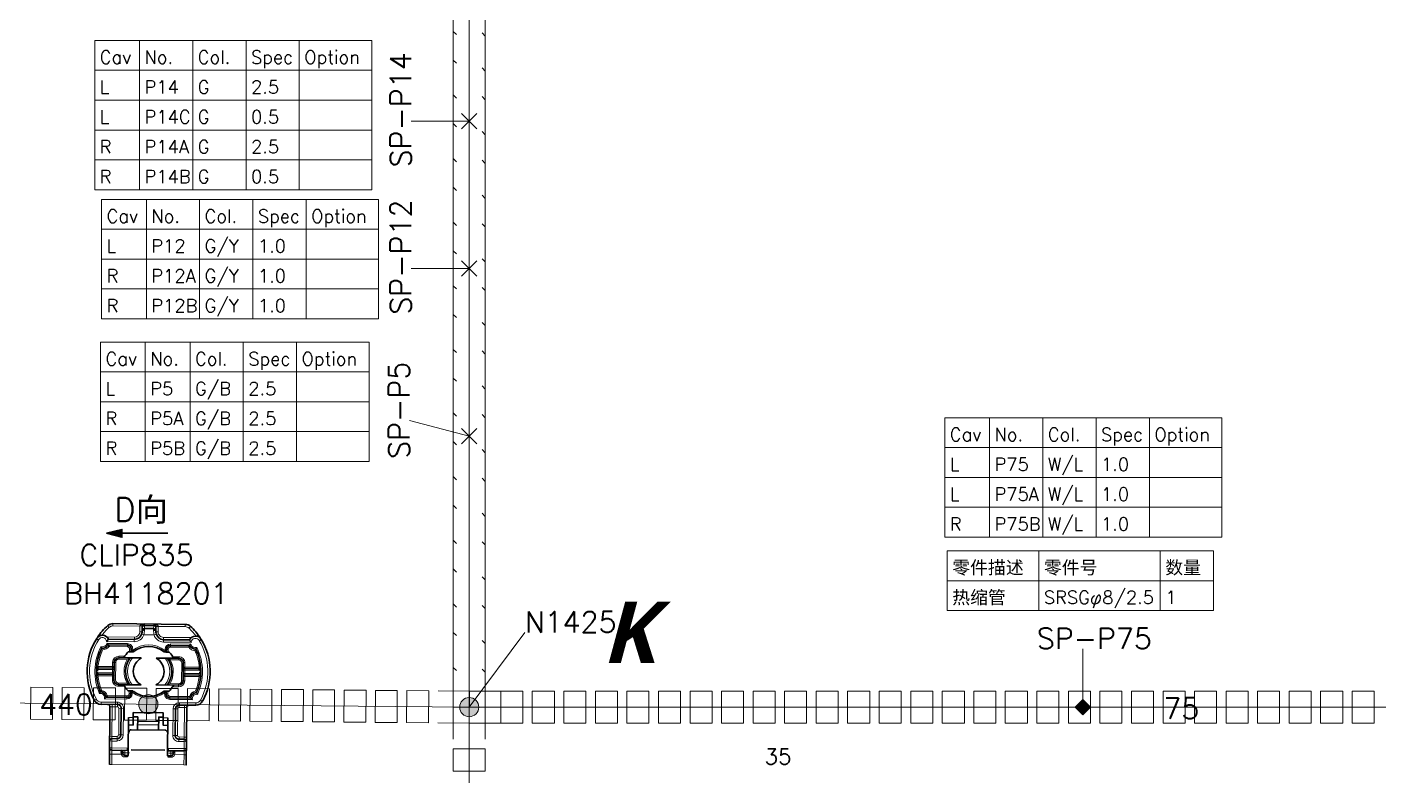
# Model space of a CAD drawing. Header units: millimetres. Extents: x 6 to 3615, y 6 to 858.
# Drawn here: x 1838 to 2014.3, y 416.3 to 513.9 of the extents above; entities that cross this region are included whole.
import ezdxf

# ---------------------------------------------------------------- set-up
doc = ezdxf.new("R2010")
doc.units = ezdxf.units.MM
doc.styles.add('SegoeUIBoldItalic_Style', font='segoeuiz.ttf')
doc.styles.add('Simplex_Style', font='simplex_.ttf')

msp = doc.modelspace()

# ---------------------------------------------------------------- hatches: boundary and pattern name
for points in [[(1850.36, 448.42), (1848.36, 447.92), (1850.36, 447.42)], [(1975.65, 424.27), (1974.65, 425.27), (1975.65, 426.27), (1976.65, 425.27)]]:
    msp.add_hatch(color=0).paths.add_polyline_path(points)
h = msp.add_hatch(color=0)
edge = h.paths.add_edge_path()
edge.add_arc((1853.8, 425.65), 1.25, 0, 360)
h = msp.add_hatch(color=0)
edge = h.paths.add_edge_path()
edge.add_arc((1853.8, 425.65), 1.25, 0, 360)
h = msp.add_hatch(color=0)
edge = h.paths.add_edge_path()
edge.add_arc((1895.65, 425.27), 1.25, 0, 360)
h = msp.add_hatch(color=0)
edge = h.paths.add_edge_path()
edge.add_arc((1895.65, 425.27), 1.25, 0, 360)

# ---------------------------------------------------------------- linework, layer by layer
at = {"color": 0, "linetype": 'Continuous', "lineweight": 13, "flags": 128}
for points in [[(1895.65, 425.27), (1895.65, 655.27)], [(1846.82, 512.14), (1882.94, 512.14)], [(1846.82, 512.14), (1846.82, 492.7)], [(1846.82, 512.14), (1882.94, 512.14)], [(1852.66, 512.14), (1852.66, 492.7)], [(1859.6, 512.14), (1859.6, 492.7)], [(1866.55, 512.14), (1866.55, 492.7)], [(1873.49, 512.14), (1873.49, 492.7)], [(1882.94, 512.14), (1882.94, 492.7)], [(1846.82, 508.25), (1882.94, 508.25)], [(1846.82, 504.36), (1882.94, 504.36)], [(1894.65, 502.61), (1896.65, 500.61)], [(1894.65, 500.61), (1896.65, 502.61)], [(1895.65, 501.61), (1888.07, 501.61)], [(1846.82, 500.47), (1882.94, 500.47)], [(1846.82, 496.58), (1882.94, 496.58)], [(1846.82, 492.7), (1882.94, 492.7)], [(1847.71, 491.42), (1883.83, 491.42)], [(1847.71, 491.42), (1847.71, 475.87)], [(1847.71, 491.42), (1883.83, 491.42)], [(1853.55, 491.42), (1853.55, 475.87)], [(1860.49, 491.42), (1860.49, 475.87)], [(1867.44, 491.42), (1867.44, 475.87)], [(1874.38, 491.42), (1874.38, 475.87)], [(1883.83, 491.42), (1883.83, 475.87)], [(1847.71, 487.54), (1883.83, 487.54)], [(1847.71, 483.65), (1883.83, 483.65)], [(1894.65, 483.42), (1896.65, 481.42)], [(1894.65, 481.42), (1896.65, 483.42)], [(1895.65, 482.42), (1888.07, 482.42)], [(1847.71, 479.76), (1883.83, 479.76)], [(1847.71, 475.87), (1883.83, 475.87)], [(1847.57, 472.84), (1882.58, 472.84)], [(1847.57, 472.84), (1847.57, 457.29)], [(1847.57, 472.84), (1882.58, 472.84)], [(1853.41, 472.84), (1853.41, 457.29)], [(1859.24, 472.84), (1859.24, 457.29)], [(1866.18, 472.84), (1866.18, 457.29)], [(1873.13, 472.84), (1873.13, 457.29)], [(1882.58, 472.84), (1882.58, 457.29)], [(1847.57, 468.95), (1882.58, 468.95)], [(1847.57, 465.07), (1882.58, 465.07)], [(1895.65, 460.6), (1887.84, 462.63)], [(1957.65, 462.98), (1993.76, 462.98)], [(1957.65, 462.98), (1957.65, 447.42)], [(1957.65, 462.98), (1993.76, 462.98)], [(1963.48, 462.98), (1963.48, 447.42)], [(1970.42, 462.98), (1970.42, 447.42)], [(1977.37, 462.98), (1977.37, 447.42)], [(1984.32, 462.98), (1984.32, 447.42)], [(1993.76, 462.98), (1993.76, 447.42)], [(1847.57, 461.18), (1882.58, 461.18)], [(1894.65, 461.6), (1896.65, 459.6)], [(1894.65, 459.6), (1896.65, 461.6)], [(1957.65, 459.09), (1993.76, 459.09)], [(1847.57, 457.29), (1882.58, 457.29)], [(1957.65, 455.2), (1993.76, 455.2)], [(1957.65, 451.31), (1993.76, 451.31)], [(1957.65, 447.42), (1993.76, 447.42)], [(1957.97, 445.64), (1992.7, 445.64)], [(1957.97, 445.64), (1957.97, 437.86)], [(1957.97, 445.64), (1992.7, 445.64)], [(1969.92, 445.64), (1969.92, 437.86)], [(1985.75, 445.64), (1985.75, 437.86)], [(1992.7, 445.64), (1992.7, 437.86)], [(1957.97, 441.75), (1992.7, 441.75)], [(1957.97, 437.86), (1992.7, 437.86)], [(1848.7, 435.67), (1848.5, 435.9)], [(1849.18, 436.15), (1849.18, 435.85), (1853, 435.81)], [(1852.99, 435.09), (1852.69, 435.09), (1852.7, 435.82)], [(1852.7, 435.82), (1852.71, 435.87), (1852.78, 435.96), (1852.9, 436.04)], [(1853.3, 435.94), (1853.27, 435.94), (1853.24, 435.94), (1853.21, 435.94), (1853.19, 435.93), (1853.16, 435.93), (1853.14, 435.92), (1853.11, 435.91), (1853.09, 435.9), (1853.07, 435.9), (1853.05, 435.88), (1853.04, 435.87), (1853.02, 435.86), (1853.01, 435.85), (1853.01, 435.84), (1853, 435.83), (1853, 435.81)], [(1853.3, 435.85), (1853.27, 435.85), (1853.24, 435.85), (1853.21, 435.85), (1853.19, 435.84), (1853.16, 435.84), (1853.13, 435.83), (1853.11, 435.83), (1853.09, 435.82), (1853.07, 435.81), (1853.05, 435.8), (1853.04, 435.79), (1853.02, 435.78), (1853.01, 435.77), (1853.01, 435.75), (1853, 435.74), (1853, 435.73)], [(1853.3, 436.11), (1853.3, 435.94), (1854.51, 435.93)], [(1854.5, 435.84), (1853.3, 435.85), (1853.3, 435.94)], [(1853.3, 435.85), (1853.3, 435.31)], [(1854.5, 435.3), (1854.51, 436.1)], [(1854.8, 435.71), (1854.8, 435.72), (1854.8, 435.74), (1854.79, 435.75), (1854.78, 435.76), (1854.77, 435.77), (1854.75, 435.78), (1854.74, 435.79), (1854.72, 435.8), (1854.69, 435.81), (1854.67, 435.82), (1854.64, 435.83), (1854.62, 435.83), (1854.59, 435.84), (1854.56, 435.84), (1854.53, 435.84), (1854.5, 435.84)], [(1855.05, 435.92), (1854.88, 436.03), (1854.51, 436.1)], [(1854.8, 435.8), (1854.8, 435.81), (1854.8, 435.82), (1854.79, 435.83), (1854.79, 435.84), (1854.77, 435.85), (1854.76, 435.86), (1854.74, 435.87), (1854.73, 435.89), (1854.71, 435.89), (1854.68, 435.9), (1854.66, 435.91), (1854.64, 435.91), (1854.61, 435.92), (1854.59, 435.92), (1854.56, 435.93), (1854.53, 435.93), (1854.51, 435.93)], [(1854.8, 435.8), (1858.63, 435.76), (1858.63, 436.06)], [(1855.11, 435.79), (1855.1, 435.07), (1854.8, 435.07)], [(1859.1, 435.57), (1859.3, 435.8)], [(1848.37, 433.83), (1851.98, 433.79), (1851.99, 434.39), (1848.38, 434.43)], [(1854.84, 434.78), (1854.55, 434.7), (1853.24, 434.71), (1852.95, 434.8)], [(1853.3, 435.31), (1853.27, 435.31), (1853.24, 435.31), (1853.21, 435.3), (1853.19, 435.3), (1853.16, 435.29), (1853.14, 435.28), (1853.11, 435.26), (1853.09, 435.25), (1853.07, 435.24), (1853.06, 435.22), (1853.04, 435.21), (1853.03, 435.19), (1853.01, 435.17), (1853.01, 435.15), (1853, 435.13), (1853, 435.11), (1852.99, 435.09)], [(1854.8, 435.07), (1854.8, 435.09), (1854.79, 435.11), (1854.79, 435.13), (1854.78, 435.15), (1854.77, 435.17), (1854.75, 435.19), (1854.74, 435.21), (1854.72, 435.22), (1854.7, 435.24), (1854.68, 435.25), (1854.66, 435.26), (1854.63, 435.27), (1854.61, 435.28), (1854.58, 435.29), (1854.55, 435.29), (1854.53, 435.3), (1854.5, 435.3)], [(1859.39, 434.33), (1855.79, 434.36), (1855.79, 433.76), (1859.4, 433.73)], [(1895.65, 425.27), (1902.9, 435.02)], [(1848.68, 433.17), (1851.07, 433.15), (1851.07, 433.55), (1848.44, 433.58)], [(1850.73, 431.9), (1849.96, 431.91), (1849.95, 431.51), (1851.06, 431.5)], [(1851.77, 432.68), (1851.77, 432.84), (1851.37, 432.85), (1851.37, 432.5)], [(1856.38, 432.45), (1856.38, 432.8), (1855.98, 432.8), (1855.98, 432.64)], [(1859.08, 433.08), (1856.69, 433.1), (1856.69, 433.5), (1859.33, 433.48)], [(1975.65, 425.27), (1975.65, 432.85)], [(1847.04, 430.18), (1847.24, 430.18), (1849.14, 430.16), (1849.14, 429.76), (1849.34, 429.76)], [(1847.27, 430.58), (1847.07, 430.6)], [(1849.34, 430.56), (1849.14, 430.56), (1849.15, 431.11), (1849.55, 431.11), (1849.53, 428.8), (1849.13, 428.81), (1849.13, 429.36), (1847.26, 429.37)], [(1847.26, 430.38), (1847.27, 430.58), (1849.14, 430.56), (1849.14, 430.16), (1849.34, 430.16)], [(1856.67, 431.45), (1857.77, 431.44), (1857.78, 431.84), (1857.01, 431.84)], [(1860.44, 430.46), (1858.57, 430.48), (1858.57, 431.03), (1858.17, 431.03), (1858.15, 428.72), (1858.55, 428.72), (1858.55, 429.27), (1858.35, 429.27)], [(1858.36, 430.48), (1858.57, 430.48), (1858.56, 430.07), (1860.46, 430.06), (1860.66, 430.06)], [(1860.64, 430.47), (1860.44, 430.46), (1860.44, 430.26)], [(1849.33, 429.36), (1849.13, 429.36), (1849.14, 429.76), (1847.24, 429.78), (1847.03, 429.77)], [(1850.69, 427.99), (1849.92, 428), (1849.93, 428.4), (1851.03, 428.39)], [(1856.97, 427.93), (1857.74, 427.93), (1857.74, 428.33), (1856.64, 428.34)], [(1860.66, 429.65), (1860.46, 429.66), (1858.56, 429.67), (1858.56, 430.07), (1858.36, 430.08)], [(1860.43, 429.25), (1858.55, 429.27), (1858.56, 429.67), (1858.36, 429.67)], [(1860.43, 429.46), (1860.43, 429.46), (1860.44, 429.46), (1860.44, 429.49), (1860.46, 429.66)], [(1848.07, 426.36), (1851.01, 426.33), (1851.01, 426.73), (1848.47, 426.76)], [(1851.72, 427.19), (1851.72, 427.03), (1851.32, 427.03), (1851.32, 427.38)], [(1855.93, 427.16), (1855.93, 426.99), (1856.33, 426.99), (1856.33, 427.34)], [(1859.17, 426.66), (1856.63, 426.68), (1856.62, 426.28), (1859.56, 426.25)], [(1789.44, 426.23), (1895.65, 425.27)], [(1846.76, 426.17), (1847.02, 426.31)], [(1849.1, 425.62), (1849.1, 425.32), (1849.77, 425.32), (1849.78, 425.92), (1847.64, 425.94), (1847.64, 425.64)], [(1848.76, 421.47), (1849.06, 421.46), (1849.06, 420.86), (1849.73, 420.86), (1849.74, 421.46), (1849.06, 421.46), (1849.1, 425.32), (1848.79, 425.33)], [(1850.24, 421.65), (1849.94, 421.66), (1849.97, 425.12), (1850.57, 425.11), (1850.54, 421.65), (1850.24, 421.65)], [(1857, 421.59), (1857.61, 421.59), (1857.64, 425.05), (1857.04, 425.05), (1857, 421.59)], [(1859.98, 425.52), (1859.99, 425.83), (1857.85, 425.85), (1857.84, 425.24), (1858.52, 425.24), (1858.48, 421.38), (1858.78, 421.38)], [(1858.82, 425.24), (1858.52, 425.24), (1858.52, 425.54)], [(1860.87, 426.04), (1860.61, 426.19)], [(1895.65, 425.27), (1895.65, 325.27)], [(1895.65, 425.27), (2080.65, 425.27)], [(1851.83, 423.93), (1851.23, 423.94)], [(1855.16, 423.58), (1852.42, 423.6)], [(1855.16, 423.39), (1852.42, 423.42)], [(1856.36, 423.89), (1855.75, 423.9)], [(1852.42, 422.98), (1855.15, 422.95)], [(1858.78, 420.77), (1858.48, 420.78), (1858.48, 421.38), (1857.81, 421.39), (1857.8, 420.78), (1858.48, 420.78), (1858.47, 419.88), (1858.77, 419.87)], [(1850.46, 419.21), (1850.27, 419.15), (1849.04, 419.16), (1849.05, 419.96), (1848.74, 419.97)], [(1851.19, 419.94), (1851.1, 419.94), (1849.05, 419.96), (1849.06, 420.86), (1848.75, 420.87)], [(1850.25, 419.65), (1850.24, 419.4)], [(1850.75, 419.61), (1850.54, 419.57), (1850.47, 419.52), (1850.46, 419.5)], [(1851.09, 418.79), (1850.74, 418.79), (1850.75, 419.61)], [(1851.19, 419.61), (1850.75, 419.61), (1850.75, 419.64)], [(1851.25, 420.14), (1851.19, 420.14)], [(1851.2, 420.64), (1851.26, 420.64)], [(1856.33, 420.1), (1856.26, 420.1)], [(1856.27, 420.6), (1856.33, 420.6)], [(1856.32, 419.56), (1856.76, 419.56), (1856.76, 419.59)], [(1858.76, 419.07), (1858.46, 419.07), (1858.47, 419.88), (1856.41, 419.89), (1856.33, 419.89)], [(1856.4, 418.74), (1856.75, 418.74), (1856.76, 419.56)], [(1856.76, 419.56), (1856.97, 419.51), (1857.03, 419.46), (1857.05, 419.44)], [(1857.26, 419.34), (1857.26, 419.59)], [(1848.73, 417.82), (1849.03, 417.82), (1849.04, 419.16), (1848.74, 419.16)], [(1849.03, 417.82), (1858.45, 417.74)], [(1850.44, 419.3), (1850.44, 419.31), (1850.44, 419.32), (1850.43, 419.33), (1850.43, 419.34), (1850.42, 419.35), (1850.41, 419.35), (1850.4, 419.36), (1850.39, 419.37), (1850.37, 419.37), (1850.36, 419.38), (1850.34, 419.39), (1850.32, 419.39), (1850.3, 419.39), (1850.28, 419.4), (1850.26, 419.4), (1850.24, 419.4)], [(1850.46, 419.5), (1850.47, 419.47), (1850.48, 419.45), (1850.5, 419.43), (1850.51, 419.41), (1850.53, 419.39), (1850.55, 419.38), (1850.58, 419.36), (1850.6, 419.35), (1850.63, 419.34), (1850.66, 419.33), (1850.69, 419.32), (1850.72, 419.32), (1850.74, 419.32)], [(1851.18, 419.31), (1851.1, 419.31)], [(1851.18, 419.14), (1851.25, 419.14)], [(1856.26, 419.09), (1856.32, 419.09)], [(1856.41, 419.26), (1856.32, 419.26)], [(1856.76, 419.26), (1856.79, 419.26), (1856.82, 419.27), (1856.85, 419.27), (1856.87, 419.28), (1856.9, 419.29), (1856.92, 419.3), (1856.95, 419.32), (1856.97, 419.33), (1856.99, 419.35), (1857.01, 419.37), (1857.02, 419.39), (1857.04, 419.42), (1857.05, 419.44)], [(1857.05, 419.15), (1857.23, 419.09), (1858.46, 419.07), (1858.45, 417.74), (1858.75, 417.73)], [(1857.26, 419.34), (1857.24, 419.34), (1857.22, 419.33), (1857.2, 419.33), (1857.18, 419.33), (1857.17, 419.32), (1857.15, 419.32), (1857.13, 419.31), (1857.12, 419.31), (1857.11, 419.3), (1857.09, 419.29), (1857.08, 419.28), (1857.07, 419.27), (1857.07, 419.27), (1857.06, 419.26), (1857.06, 419.25), (1857.06, 419.24)]]:
    msp.add_lwpolyline(points, dxfattribs=at)
for points in [[(1893.57, 512.29), (1893.57, 516.43)], [(1897.73, 512.29), (1897.73, 516.43)], [(1893.57, 513.32), (1893.98, 512.91)], [(1897.73, 512.7), (1897.32, 513.12)], [(1893.57, 508.14), (1893.57, 512.29)], [(1897.73, 508.14), (1897.73, 512.29)], [(1893.57, 509.59), (1893.98, 509.18)], [(1893.57, 504), (1893.57, 508.14)], [(1897.73, 508.14), (1897.32, 508.56)], [(1897.73, 504), (1897.73, 508.14)], [(1893.57, 505.04), (1893.98, 504.62)], [(1897.73, 504.41), (1897.32, 504.83)], [(1893.57, 499.86), (1893.57, 504)], [(1897.73, 499.86), (1897.73, 504)], [(1893.57, 501.31), (1893.98, 500.89)], [(1893.57, 495.71), (1893.57, 499.86)], [(1897.73, 499.86), (1897.32, 500.27)], [(1897.73, 495.71), (1897.73, 499.86)], [(1893.57, 496.75), (1893.98, 496.33)], [(1893.57, 491.57), (1893.57, 495.71)], [(1897.73, 496.13), (1897.32, 496.54)], [(1897.73, 491.57), (1897.73, 495.71)], [(1893.57, 493.02), (1893.98, 492.6)], [(1897.73, 491.57), (1897.32, 491.98)], [(1893.57, 487.42), (1893.57, 491.57)], [(1897.73, 487.42), (1897.73, 491.57)], [(1893.57, 488.46), (1893.98, 488.05)], [(1897.73, 487.84), (1897.32, 488.25)], [(1893.57, 483.28), (1893.57, 487.42)], [(1897.73, 483.28), (1897.73, 487.42)], [(1893.57, 484.73), (1893.98, 484.32)], [(1893.57, 479.14), (1893.57, 483.28)], [(1897.73, 483.28), (1897.32, 483.7)], [(1897.73, 479.14), (1897.73, 483.28)], [(1893.57, 480.17), (1893.98, 479.76)], [(1897.73, 479.55), (1897.32, 479.97)], [(1893.57, 474.99), (1893.57, 479.14)], [(1897.73, 474.99), (1897.73, 479.14)], [(1893.57, 476.44), (1893.98, 476.03)], [(1893.57, 470.85), (1893.57, 474.99)], [(1897.73, 474.99), (1897.32, 475.41)], [(1897.73, 470.85), (1897.73, 474.99)], [(1893.57, 471.88), (1893.98, 471.47)], [(1893.57, 466.71), (1893.57, 470.85)], [(1897.73, 471.26), (1897.32, 471.68)], [(1897.73, 466.71), (1897.73, 470.85)], [(1893.57, 468.16), (1893.98, 467.74)], [(1897.73, 466.71), (1897.32, 467.12)], [(1893.57, 462.56), (1893.57, 466.71)], [(1897.73, 462.56), (1897.73, 466.71)], [(1893.57, 463.6), (1893.98, 463.18)], [(1893.57, 458.42), (1893.57, 462.56)], [(1897.73, 462.98), (1897.32, 463.39)], [(1897.73, 458.42), (1897.73, 462.56)], [(1893.57, 459.87), (1893.98, 459.45)], [(1893.57, 454.27), (1893.57, 458.42)], [(1897.73, 458.42), (1897.32, 458.83)], [(1897.73, 454.27), (1897.73, 458.42)], [(1893.57, 455.31), (1893.98, 454.89)], [(1897.73, 454.69), (1897.32, 455.1)], [(1893.57, 450.13), (1893.57, 454.27)], [(1897.73, 450.13), (1897.73, 454.27)], [(1893.57, 451.58), (1893.98, 451.17)], [(1893.57, 445.99), (1893.57, 450.13)], [(1897.73, 450.13), (1897.32, 450.54)], [(1897.73, 445.99), (1897.73, 450.13)], [(1893.57, 447.02), (1893.98, 446.61)], [(1893.57, 441.84), (1893.57, 445.99)], [(1897.73, 446.4), (1897.32, 446.81)], [(1897.73, 441.84), (1897.73, 445.99)], [(1893.57, 443.29), (1893.98, 442.88)], [(1893.57, 437.7), (1893.57, 441.84)], [(1897.73, 441.84), (1897.32, 442.26)], [(1897.73, 437.7), (1897.73, 441.84)], [(1893.57, 438.73), (1893.98, 438.32)], [(1893.57, 433.55), (1893.57, 437.7)], [(1897.73, 438.11), (1897.32, 438.53)], [(1897.73, 433.55), (1897.73, 437.7)], [(1893.57, 435), (1893.98, 434.59)], [(1897.73, 433.55), (1897.32, 433.97)], [(1893.57, 429.41), (1893.57, 433.55)], [(1897.73, 429.41), (1897.73, 433.55)], [(1893.57, 430.45), (1893.98, 430.03)], [(1897.73, 429.82), (1897.32, 430.24)], [(1893.57, 425.27), (1893.57, 429.41)], [(1897.73, 425.27), (1897.73, 429.41)], [(1838.44, 423.7), (1841.3, 423.68), (1841.34, 427.84), (1838.48, 427.87), (1838.44, 423.7)], [(1842.53, 423.67), (1845.39, 423.64), (1845.43, 427.81), (1842.57, 427.83), (1842.53, 423.67)], [(1846.61, 423.63), (1849.47, 423.6), (1849.51, 427.77), (1846.65, 427.8), (1846.61, 423.63)], [(1850.7, 423.59), (1853.56, 423.57), (1853.6, 427.73), (1850.74, 427.76), (1850.7, 423.59)], [(1854.78, 423.55), (1857.64, 423.53), (1857.68, 427.7), (1854.82, 427.72), (1854.78, 423.55)], [(1858.87, 423.52), (1861.73, 423.49), (1861.77, 427.66), (1858.91, 427.68), (1858.87, 423.52)], [(1862.95, 423.48), (1865.81, 423.45), (1865.85, 427.62), (1862.99, 427.65), (1862.95, 423.48)], [(1867.04, 423.44), (1869.9, 423.42), (1869.93, 427.58), (1867.08, 427.61), (1867.04, 423.44)], [(1871.12, 423.41), (1873.98, 423.38), (1874.02, 427.55), (1871.16, 427.57), (1871.12, 423.41)], [(1875.21, 423.37), (1878.07, 423.34), (1878.1, 427.51), (1875.25, 427.54), (1875.21, 423.37)], [(1879.29, 423.33), (1882.15, 423.31), (1882.19, 427.47), (1879.33, 427.5), (1879.29, 423.33)], [(1883.38, 423.29), (1886.24, 423.27), (1886.27, 427.43), (1883.42, 427.46), (1883.38, 423.29)], [(1887.46, 423.26), (1890.32, 423.23), (1890.36, 427.4), (1887.5, 427.42), (1887.46, 423.26)], [(1895.67, 427.35), (1891.59, 427.39)], [(1895.63, 423.18), (1895.67, 427.35)], [(1895.65, 423.18), (1895.65, 427.35)], [(1895.65, 427.35), (1899.76, 427.35)], [(1899.76, 423.18), (1902.64, 423.18), (1902.64, 427.35), (1899.76, 427.35), (1899.76, 423.18)], [(1903.87, 423.18), (1906.75, 423.18), (1906.75, 427.35), (1903.87, 427.35), (1903.87, 423.18)], [(1907.98, 423.18), (1910.86, 423.18), (1910.86, 427.35), (1907.98, 427.35), (1907.98, 423.18)], [(1912.1, 423.18), (1914.97, 423.18), (1914.97, 427.35), (1912.1, 427.35), (1912.1, 423.18)], [(1916.21, 423.18), (1919.08, 423.18), (1919.08, 427.35), (1916.21, 427.35), (1916.21, 423.18)], [(1920.32, 423.18), (1923.2, 423.18), (1923.2, 427.35), (1920.32, 427.35), (1920.32, 423.18)], [(1924.43, 423.18), (1927.31, 423.18), (1927.31, 427.35), (1924.43, 427.35), (1924.43, 423.18)], [(1928.54, 423.18), (1931.42, 423.18), (1931.42, 427.35), (1928.54, 427.35), (1928.54, 423.18)], [(1932.65, 423.18), (1935.53, 423.18), (1935.53, 427.35), (1932.65, 427.35), (1932.65, 423.18)], [(1936.76, 423.18), (1939.64, 423.18), (1939.64, 427.35), (1936.76, 427.35), (1936.76, 423.18)], [(1940.87, 423.18), (1943.75, 423.18), (1943.75, 427.35), (1940.87, 427.35), (1940.87, 423.18)], [(1944.98, 423.18), (1947.86, 423.18), (1947.86, 427.35), (1944.98, 427.35), (1944.98, 423.18)], [(1949.1, 423.18), (1951.97, 423.18), (1951.97, 427.35), (1949.1, 427.35), (1949.1, 423.18)], [(1953.21, 423.18), (1956.08, 423.18), (1956.08, 427.35), (1953.21, 427.35), (1953.21, 423.18)], [(1957.32, 423.18), (1960.2, 423.18), (1960.2, 427.35), (1957.32, 427.35), (1957.32, 423.18)], [(1961.43, 423.18), (1964.31, 423.18), (1964.31, 427.35), (1961.43, 427.35), (1961.43, 423.18)], [(1965.54, 423.18), (1968.42, 423.18), (1968.42, 427.35), (1965.54, 427.35), (1965.54, 423.18)], [(1969.65, 423.18), (1972.53, 423.18), (1972.53, 427.35), (1969.65, 427.35), (1969.65, 423.18)], [(1973.76, 423.18), (1976.64, 423.18), (1976.64, 427.35), (1973.76, 427.35), (1973.76, 423.18)], [(1977.87, 423.18), (1980.75, 423.18), (1980.75, 427.35), (1977.87, 427.35), (1977.87, 423.18)], [(1981.98, 423.18), (1984.86, 423.18), (1984.86, 427.35), (1981.98, 427.35), (1981.98, 423.18)], [(1986.1, 423.18), (1988.97, 423.18), (1988.97, 427.35), (1986.1, 427.35), (1986.1, 423.18)], [(1990.21, 423.18), (1993.08, 423.18), (1993.08, 427.35), (1990.21, 427.35), (1990.21, 423.18)], [(1994.32, 423.18), (1997.2, 423.18), (1997.2, 427.35), (1994.32, 427.35), (1994.32, 423.18)], [(1998.43, 423.18), (2001.31, 423.18), (2001.31, 427.35), (1998.43, 427.35), (1998.43, 423.18)], [(2002.54, 423.18), (2005.42, 423.18), (2005.42, 427.35), (2002.54, 427.35), (2002.54, 423.18)], [(2006.65, 423.18), (2009.53, 423.18), (2009.53, 427.35), (2006.65, 427.35), (2006.65, 423.18)], [(2010.76, 423.18), (2013.64, 423.18), (2013.64, 427.35), (2010.76, 427.35), (2010.76, 423.18)], [(1897.73, 425.27), (1893.57, 425.27)], [(1897.73, 425.27), (1893.57, 425.27)], [(1893.57, 425.27), (1893.57, 421.1)], [(1897.73, 425.27), (1897.73, 421.1)], [(1974.65, 425.27), (1975.65, 426.27), (1976.65, 425.27), (1975.65, 424.27)], [(1895.63, 423.18), (1891.55, 423.22)], [(1895.65, 423.18), (1899.76, 423.18)], [(1897.73, 416.93), (1897.73, 419.85), (1893.57, 419.85), (1893.57, 416.93), (1897.73, 416.93)]]:
    msp.add_lwpolyline(points, close=True, dxfattribs=at)
at = {"color": 0, "linetype": 'Continuous', "lineweight": 30, "flags": 128}
msp.add_lwpolyline([(1848.36, 447.92), (1850.36, 447.42), (1850.36, 448.42)], close=True, dxfattribs=at)
for points in [[(1856.36, 447.92), (1848.36, 447.92)], [(1858.63, 436.06), (1849.18, 436.15)], [(1853, 435.81), (1852.99, 435.09)], [(1854.5, 435.5), (1853.3, 435.51)], [(1854.8, 435.07), (1854.8, 435.8)], [(1847.32, 434.04), (1847.06, 434.19)], [(1851.98, 434.09), (1848.6, 434.12)], [(1859.17, 434.03), (1855.79, 434.06)], [(1860.45, 433.92), (1860.71, 434.07)], [(1848.57, 433.37), (1851.07, 433.35)], [(1851.57, 432.49), (1851.2, 432.5)], [(1851.57, 432.84), (1851.57, 432.49), (1851.68, 432.49)], [(1851.85, 432.49), (1851.68, 432.49), (1851.77, 432.68)], [(1855.89, 432.46), (1856.07, 432.45)], [(1856.18, 432.45), (1856.07, 432.45), (1855.98, 432.64)], [(1856.55, 432.45), (1856.18, 432.45), (1856.18, 432.8)], [(1856.69, 433.3), (1859.19, 433.28)], [(1849.14, 430.36), (1847.26, 430.38)], [(1849.35, 431.11), (1849.33, 428.8)], [(1852.89, 431.68), (1849.96, 431.71)], [(1854.84, 431.66), (1857.77, 431.64)], [(1858.35, 428.72), (1858.37, 431.03)], [(1860.44, 430.26), (1858.56, 430.27)], [(1847.26, 429.37), (1847.11, 429.52)], [(1847.26, 429.58), (1849.13, 429.56)], [(1858.56, 429.47), (1860.43, 429.46)], [(1860.43, 429.25), (1860.58, 429.39)], [(1860.44, 429.46), (1860.44, 429.46)], [(1849.92, 428.2), (1852.86, 428.17)], [(1851.15, 427.39), (1851.63, 427.38)], [(1851.52, 427.38), (1851.52, 427.03)], [(1851.72, 427.19), (1851.63, 427.38), (1851.8, 427.38)], [(1854.8, 428.16), (1857.74, 428.13)], [(1856.02, 427.34), (1855.85, 427.34)], [(1855.93, 427.16), (1856.02, 427.34), (1856.13, 427.34)], [(1856.13, 426.99), (1856.13, 427.34), (1856.5, 427.34)], [(1847.64, 425.64), (1849.78, 425.62)], [(1851.01, 426.53), (1848.29, 426.56), (1848.25, 426.52)], [(1848.79, 425.33), (1848.73, 417.82)], [(1850.27, 425.11), (1850.24, 421.65)], [(1859.38, 426.42), (1859.34, 426.46), (1856.62, 426.48)], [(1857.31, 421.59), (1857.34, 425.05)], [(1857.84, 425.54), (1859.98, 425.52)], [(1858.75, 417.73), (1858.82, 425.24)], [(1851.23, 423.94), (1851.19, 419.64), (1851.25, 419.64)], [(1851.22, 422.95), (1851.82, 422.94), (1851.84, 424.56), (1855.76, 424.53), (1855.75, 422.91), (1856.35, 422.9)], [(1852.41, 422.33), (1852.43, 424), (1851.83, 424.01)], [(1855.76, 423.97), (1855.16, 423.98), (1855.15, 422.3)], [(1856.36, 423.89), (1856.32, 419.59), (1856.41, 419.59)], [(1851.57, 422.33), (1855.99, 422.29)], [(1849.04, 419.66), (1851.1, 419.64)], [(1849.73, 421.16), (1849.06, 421.17)], [(1851.1, 419.94), (1851.1, 419.64), (1851.19, 419.64), (1851.18, 418.99), (1850.74, 418.99)], [(1851.26, 421.15), (1851.2, 421.15)], [(1855.96, 419.65), (1851.55, 419.69)], [(1856.26, 419.59), (1856.32, 419.59), (1856.32, 418.94), (1856.76, 418.94)], [(1856.34, 421.1), (1856.27, 421.1)], [(1856.41, 419.89), (1856.41, 419.59), (1858.47, 419.57)], [(1858.48, 421.08), (1857.8, 421.09)], [(1850.45, 419.45), (1850.44, 419.3)], [(1851.09, 418.99), (1851.09, 418.79)], [(1856.4, 418.74), (1856.41, 418.94)], [(1857.06, 419.24), (1857.06, 419.39)]]:
    msp.add_lwpolyline(points, dxfattribs=at)
at = {"color": 0, "linetype": 'Continuous', "lineweight": 13}
for centre in [(1853.8, 425.65), (1853.8, 425.65), (1895.65, 425.27), (1895.65, 425.27)]:
    msp.add_circle(centre, 1.25, dxfattribs=at)
at = {"color": 0, "linetype": 'Continuous', "lineweight": 30}
for centre, radius, start, end in [((1853.79, 429.96), 7.95, 131.4774, 146.4774), ((1849.18, 435.13), 1.02, 89.4774, 130.4774), ((1853.28, 435.13), 0.977, 88.4774, 113.4774), ((1853.3, 435.81), 0.302, 90.4774, 179.4774), ((1853.3, 435.21), 0.302, 90.4774, 179.4774), ((1854.5, 435.8), 0.302, 0.4774, 89.4774), ((1854.5, 435.19), 0.302, 0.4774, 89.4774), ((1858.61, 435.04), 1.02, 47.4774, 88.4774), ((1853.9, 429.96), 7.95, 32.4774, 47.4774), ((1853.86, 429.91), 8.03, 147.4774, -152.5226), ((1847.82, 433.79), 0.854, 23.4774, 151.4774), ((1846.47, 435.56), 2.57, -42.5226, -34.5226), ((1851.99, 435.1), 1, -90.5226, -11.5226), ((1851.38, 435.16), 1.61, -8.5226, -2.5226), ((1856.41, 435.11), 1.61, -178.5226, -172.5226), ((1855.8, 435.06), 1, -169.5226, -90.5226), ((1859.95, 433.68), 0.854, 27.4774, 155.4774), ((1861.37, 435.44), 2.61, -146.5226, -138.5226), ((1853.84, 429.91), 8.03, -28.5226, 31.4774), ((1853.85, 429.91), 6.82, 153.4774, -157.5226), ((1849, 433.7), 1.47, -157.5226, -148.5226), ((1847.82, 433.78), 0.852, -95.5226, -29.5226), ((1855.17, 437.31), 8.62, -149.5226, -148.5226), ((1845.62, 431.61), 3.44, 31.4774, 35.4774), ((1844.72, 431.16), 4.44, 26.4774, 29.4774), ((1853.94, 429.85), 3.81, 135.4774, 150.4774), ((1851.07, 432.85), 0.497, -0.5226, 89.4774), ((1853.85, 429.92), 3.26, 51.4774, 128.4774), ((1856.68, 432.8), 0.497, 89.4774, 179.4774), ((1853.86, 429.92), 3.69, 27.4774, 42.4774), ((1863.13, 430.87), 4.61, 148.4774, 151.4774), ((1859.95, 433.68), 0.854, -152.5226, -86.5226), ((1862.11, 431.46), 3.44, 143.4774, 147.4774), ((1857.32, 434.4), 3.12, -34.5226, -30.5226), ((1853.85, 429.91), 6.82, -23.5226, 25.4774), ((1858.77, 433.61), 1.47, -32.5226, -23.5226), ((1847.27, 430.58), 0.201, 174.4774, -90.5226), ((1848.65, 430.09), 1.42, 168.4774, 176.4774), ((1849.14, 430.57), 0.206, -89.5226, -1.5226), ((1849.95, 431.1), 0.604, 89.4774, 178.4774), ((1853.84, 429.92), 3, 143.4774, -145.5226), ((1852.96, 428.43), 3.6, 114.4774, 120.4774), ((1853.85, 429.92), 2, 118.4774, -119.5226), ((1853.85, 429.92), 2, -61.5226, 60.4774), ((1853.85, 429.92), 3, -36.5226, 34.4774), ((1853.62, 426.46), 5.84, 58.4774, 62.4774), ((1857.77, 431.03), 0.604, -0.5226, 88.4774), ((1858.57, 430.48), 0.206, -179.5226, -91.5226), ((1860.44, 430.46), 0.206, -89.5226, -1.5226), ((1858.33, 429.93), 2.13, 3.4774, 9.4774), ((1847.26, 429.36), 0.216, 93.4774, 168.4774), ((1849.24, 429.8), 2, -179.5226, -173.5226), ((1849.13, 429.35), 0.206, 0.4774, 88.4774), ((1849.93, 428.8), 0.604, 179.4774, -91.5226), ((1858.49, 441.05), 14.69, -120.5226, -119.5226), ((1857.74, 428.73), 0.604, -90.5226, -1.5226), ((1858.56, 429.27), 0.206, 90.4774, 178.4774), ((1860.43, 429.24), 0.216, 11.4774, 86.4774), ((1849.17, 426.15), 1.96, 145.4774, 152.4774), ((1853.68, 422.88), 7.53, 142.4774, 144.4774), ((1847.54, 426.52), 0.753, 2.4774, 88.4774), ((1846.89, 427.95), 1.98, -44.5226, -36.5226), ((1853.84, 429.92), 3.69, -152.5226, -137.5226), ((1851.02, 427.03), 0.497, -90.5226, -0.5226), ((1853.85, 429.91), 3.26, -128.5226, -51.5226), ((1856.63, 426.98), 0.497, 179.4774, -90.5226), ((1849.55, 441.21), 14.7, -62.5226, -61.5226), ((1853.76, 429.99), 3.81, -44.5226, -29.5226), ((1860.78, 427.82), 1.98, -144.5226, -136.5226), ((1860.09, 426.41), 0.753, 90.4774, 176.4774), ((1855.9, 424.26), 5.09, 34.4774, 36.4774), ((1858.09, 425.87), 2.38, 26.4774, 32.4774), ((1847.65, 426.64), 1.01, -152.5226, -90.5226), ((1846.98, 427.85), 1.85, -53.5226, -46.5226), ((1848.49, 425.33), 0.302, 0.4774, 89.4774), ((1848.54, 425.4), 0.221, 47.4774, 68.4774), ((1849.77, 425.12), 0.497, -0.5226, 89.4774), ((1857.84, 425.05), 0.497, 89.4774, 179.4774), ((1859.12, 425.23), 0.302, 90.4774, 179.4774), ((1860.29, 427.24), 1.23, -137.5226, -126.5226), ((1859.99, 426.53), 1.01, -90.5226, -28.5226), ((1849.74, 421.66), 0.497, -90.5226, -0.5226), ((1851.57, 422.03), 0.302, 90.4774, 179.4774), ((1855.98, 421.99), 0.302, 0.4774, 89.4774), ((1857.8, 421.58), 0.497, 179.4774, -90.5226), ((1849.05, 419.97), 0.302, -179.5226, -90.5226), ((1849.06, 420.86), 0.302, 90.4774, 179.4774), ((1850.24, 419.44), 0.206, 0.4774, 88.4774), ((1857.27, 419.38), 0.206, 90.4774, 178.4774), ((1858.47, 419.88), 0.302, -89.5226, -0.5226), ((1858.47, 420.77), 0.302, 0.4774, 89.4774), ((1850.75, 419.3), 0.302, -179.5226, -90.5226), ((1856.76, 419.24), 0.302, -89.5226, -0.5226)]:
    msp.add_arc(centre, radius, start, end, dxfattribs=at)
at = {"color": 0, "linetype": 'Continuous', "lineweight": 13}
for centre, radius, start, end in [((1854, 429.76), 7.94, 131.4774, 141.4774), ((1849.18, 435.14), 0.711, 89.4774, 130.4774), ((1854.88, 435.77), 0.232, 6.4774, 40.4774), ((1858.61, 435.05), 0.711, 47.4774, 88.4774), ((1853.89, 429.95), 7.66, 36.4774, 46.4774), ((1853.86, 429.92), 7.73, 147.4774, -152.5226), ((1847.82, 433.79), 0.555, 4.4774, 153.4774), ((1851.99, 435.1), 0.703, -90.5226, -0.5226), ((1851.99, 435.1), 1.3, -90.5226, -17.5226), ((1849.98, 435.35), 3.31, -10.5226, -0.5226), ((1857.93, 435.28), 3.43, 179.4774, -170.5226), ((1855.8, 435.06), 1.3, -163.5226, -90.5226), ((1855.8, 435.06), 0.703, 179.4774, -90.5226), ((1859.95, 433.68), 0.555, 26.4774, 175.4774), ((1853.84, 429.92), 7.73, -28.5226, 31.4774), ((1853.84, 429.91), 7.01, 152.4774, -155.5226), ((1853.75, 429.94), 6.51, 154.4774, 173.4774), ((1847.82, 433.78), 0.651, -106.5226, -18.5226), ((1847.82, 433.79), 1.06, -87.5226, -35.5226), ((1849.95, 431.11), 0.799, 89.4774, 179.4774), ((1851.07, 432.85), 0.703, -0.5226, 89.4774), ((1851.07, 432.85), 0.302, 0.4774, 89.4774), ((1853.85, 429.92), 3.46, 52.4774, 127.4774), ((1856.69, 432.79), 0.703, 89.4774, 179.4774), ((1856.69, 432.79), 0.302, 90.4774, 179.4774), ((1859.95, 433.68), 1.06, -145.5226, -93.5226), ((1859.95, 433.67), 0.651, -162.5226, -74.5226), ((1853.91, 429.93), 6.56, 4.4774, 23.4774), ((1853.86, 429.91), 7.01, -25.5226, 26.4774), ((1853.04, 429.9), 5.8, 176.4774, 179.4774), ((1849.95, 431.11), 0.401, 89.4774, 179.4774), ((1853.85, 429.92), 3.21, 150.4774, -151.5226), ((1853.85, 429.92), 2.76, 140.4774, -140.5226), ((1853.85, 429.92), 2.76, -39.5226, 39.4774), ((1853.84, 429.92), 3.21, -29.5226, 28.4774), ((1857.77, 431.03), 0.401, -0.5226, 89.4774), ((1857.77, 431.04), 0.799, -0.5226, 89.4774), ((1853.78, 429.9), 6.54, -175.5226, -158.5226), ((1849.93, 428.8), 0.799, 179.4774, -90.5226), ((1849.93, 428.8), 0.401, 179.4774, -90.5226), ((1857.75, 428.72), 0.799, -90.5226, -0.5226), ((1857.75, 428.73), 0.401, -90.5226, -0.5226), ((1853.92, 429.89), 6.54, -22.5226, -5.5226), ((1854.66, 429.94), 5.8, -3.5226, -0.5226), ((1847.55, 426.52), 0.552, -17.5226, 100.4774), ((1847.55, 426.52), 0.953, 14.4774, 80.4774), ((1851.01, 427.04), 0.703, -90.5226, -0.5226), ((1851.01, 427.04), 0.302, -89.5226, -0.5226), ((1853.85, 429.92), 3.46, -127.5226, -52.5226), ((1856.63, 426.99), 0.703, 179.4774, -90.5226), ((1856.63, 426.99), 0.302, -179.5226, -90.5226), ((1860.09, 426.41), 0.953, 98.4774, 164.4774), ((1860.09, 426.41), 0.549, 77.4774, -164.5226), ((1847.64, 426.63), 0.695, -152.5226, -89.5226), ((1849.77, 425.11), 0.206, 0.4774, 88.4774), ((1849.77, 425.12), 0.799, -0.5226, 89.4774), ((1857.84, 425.05), 0.799, 89.4774, 179.4774), ((1857.84, 425.04), 0.206, 90.4774, 178.4774), ((1860, 426.52), 0.695, -90.5226, -27.5226), ((1849.74, 421.66), 0.799, -90.5226, -0.5226), ((1849.73, 421.66), 0.206, -89.5226, -1.5226), ((1857.8, 421.58), 0.799, 179.4774, -90.5226), ((1857.81, 421.59), 0.206, -179.5226, -91.5226), ((1850.27, 419.45), 0.198, 12.4774, 89.4774), ((1857.24, 419.39), 0.198, 89.4774, 166.4774), ((1851.64, 419.39), 1.4, 179.4774, -170.5226), ((1850.75, 419.3), 0.508, -162.5226, -90.5226), ((1850.54, 419.45), 0.0964, 149.4774, -178.5226), ((1851.09, 429.39), 10.09, -91.5226, -88.5226), ((1856.61, 424.83), 5.57, -91.5226, -89.5226), ((1856.76, 419.25), 0.508, -90.5226, -18.5226), ((1856.96, 419.39), 0.0964, -2.5226, 29.4774), ((1855.86, 419.35), 1.4, -10.5226, -0.5226)]:
    msp.add_arc(centre, radius, start, end, dxfattribs=at)

# ---------------------------------------------------------------- texts
at = {"color": 0, "linetype": 'Continuous', "style": 'Simplex_Style'}
for s, height, p in [('Cav', 1.709, (1847.47, 509.11)), ('No.', 1.709, (1853.31, 509.11)), ('Col.', 1.709, (1860.25, 509.11)), ('Spec', 1.709, (1867.2, 509.11)), ('Option', 1.709, (1874.14, 509.11)), ('L', 1.71, (1847.47, 505.22)), ('P14', 1.709, (1853.31, 505.22)), ('G', 1.71, (1860.25, 505.22)), ('2.5', 1.709, (1867.2, 505.22)), ('L', 1.71, (1847.47, 501.33)), ('P14C', 1.709, (1853.31, 501.33)), ('G', 1.71, (1860.25, 501.33)), ('0.5', 1.709, (1867.2, 501.33)), ('R', 1.71, (1847.47, 497.44)), ('P14A', 1.709, (1853.31, 497.44)), ('G', 1.71, (1860.25, 497.44)), ('2.5', 1.709, (1867.2, 497.44)), ('R', 1.71, (1847.47, 493.55)), ('P14B', 1.709, (1853.31, 493.55)), ('G', 1.71, (1860.25, 493.55)), ('0.5', 1.709, (1867.2, 493.55)), ('Cav', 1.709, (1848.36, 488.4)), ('No.', 1.709, (1854.2, 488.4)), ('Col.', 1.709, (1861.14, 488.4)), ('Spec', 1.709, (1868.09, 488.4)), ('Option', 1.709, (1875.03, 488.4)), ('G/Y', 1.709, (1861.14, 484.51)), ('L', 1.71, (1848.36, 484.51)), ('P12', 1.709, (1854.2, 484.51)), ('1.0', 1.709, (1868.09, 484.51)), ('R', 1.71, (1848.36, 480.62)), ('P12A', 1.709, (1854.2, 480.62)), ('G/Y', 1.709, (1861.14, 480.62)), ('1.0', 1.709, (1868.09, 480.62)), ('R', 1.71, (1848.36, 476.73)), ('P12B', 1.709, (1854.2, 476.73)), ('G/Y', 1.709, (1861.14, 476.73)), ('1.0', 1.709, (1868.09, 476.73)), ('Cav', 1.709, (1848.22, 469.81)), ('No.', 1.709, (1854.06, 469.81)), ('Col.', 1.709, (1859.89, 469.81)), ('Spec', 1.709, (1866.84, 469.81)), ('Option', 1.709, (1873.78, 469.81)), ('L', 1.71, (1848.22, 465.92)), ('P5', 1.709, (1854.06, 465.92)), ('G/B', 1.709, (1859.89, 465.92)), ('2.5', 1.709, (1866.84, 465.92)), ('R', 1.71, (1848.22, 462.04)), ('P5A', 1.709, (1854.06, 462.04)), ('G/B', 1.709, (1859.89, 462.04)), ('2.5', 1.709, (1866.84, 462.04)), ('G/B', 1.709, (1859.89, 458.15)), ('Cav', 1.709, (1958.3, 459.95)), ('No.', 1.709, (1964.13, 459.95)), ('Col.', 1.709, (1971.08, 459.95)), ('Spec', 1.709, (1978.02, 459.95)), ('Option', 1.709, (1984.97, 459.95)), ('R', 1.71, (1848.22, 458.15)), ('P5B', 1.709, (1854.06, 458.15)), ('2.5', 1.709, (1866.84, 458.15)), ('L', 1.71, (1958.3, 456.06)), ('P75', 1.709, (1964.13, 456.06)), ('W/L', 1.709, (1971.08, 456.06)), ('1.0', 1.709, (1978.02, 456.06)), ('D向', 3.076, (1849.39, 449.49)), ('L', 1.71, (1958.3, 452.17)), ('P75A', 1.709, (1964.13, 452.17)), ('W/L', 1.709, (1971.08, 452.17)), ('1.0', 1.709, (1978.02, 452.17)), ('R', 1.71, (1958.3, 448.28)), ('P75B', 1.709, (1964.13, 448.28)), ('W/L', 1.709, (1971.08, 448.28)), ('1.0', 1.709, (1978.02, 448.28)), ('CLIP835', 2.734, (1844.82, 443.73)), ('零件描述', 1.709, (1958.62, 442.61)), ('零件号', 1.709, (1970.57, 442.61)), ('数量', 1.709, (1986.4, 442.61)), ('BH4118201', 2.734, (1842.82, 438.73)), ('热缩管', 1.709, (1958.62, 438.72)), ('SRSGφ8/2.5', 1.709, (1970.57, 438.72)), ('1', 1.71, (1986.4, 438.72)), ('N1425', 2.734, (1902.9, 435.02)), ('SP-P75', 2.734, (1969.65, 432.85)), ('440', 2.734, (1839.55, 424.25)), ('75', 2.734, (1986.15, 423.77)), ('35', 2.051, (1934.15, 417.81))]:
    msp.add_text(s, height=height, dxfattribs=at).set_placement(p)
for s, p in [('SP-P14', (1888.07, 495.61)), ('SP-P12', (1888.07, 476.42)), ('SP-P5', (1887.84, 457.63))]:
    msp.add_text(s, height=2.734, rotation=-270, dxfattribs=at).set_placement(p)
at = {"insert": (1912.9, 439.02), "char_height": 8, "attachment_point": 1, "style": 'SegoeUIBoldItalic_Style'}
msp.add_mtext_dynamic_manual_height_columns('{\\fSegoe UI Semilight|b1|i1|c134|p34;\\C1;K}', width=42.6639, gutter_width=12.5, heights=[2.5], dxfattribs=at)

doc.saveas('drawing.dxf')
